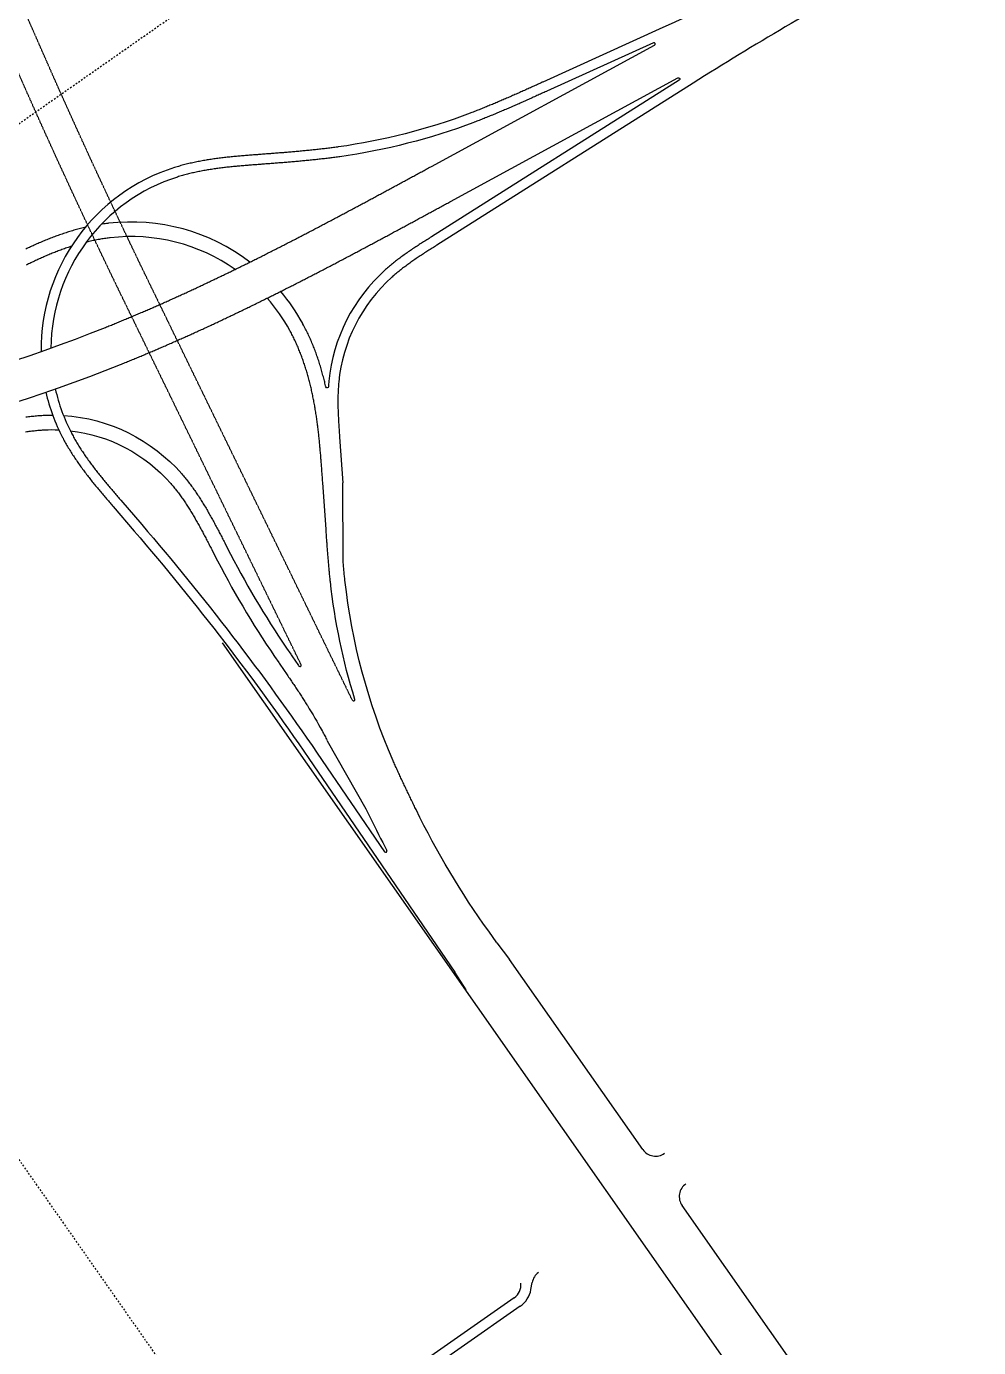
# Model space of a CAD drawing. Header units: millimetres. Extents: x 152904052 to 153933663, y 538271515 to 539240469.
# Drawn here: x 153586202 to 153593494, y 539135437 to 539145558 of the extents above; entities that cross this region are included whole.
import ezdxf

# ---------------------------------------------------------------- set-up
doc = ezdxf.new("R2010")
doc.units = ezdxf.units.MM
doc.linetypes.add('HIDDEN', pattern=[5.08, 2.54, -2.54])
doc.layers.add('BORD', color=7, linetype='Continuous')

msp = doc.modelspace()

# ---------------------------------------------------------------- linework, layer by layer
at = {"layer": 'BORD', "color": 8, "linetype": 'HIDDEN', "ltscale": 5}
for p, q in [((153496404.5, 539081976.6), (153619277.3, 539168013)), ((153565208.2, 539166776.7), (153616830.1, 539093053))]:
    msp.add_line(p, q, dxfattribs=at)
at = {"layer": 'BORD', "color": 137, "linetype": 'HIDDEN', "flags": 128}
for points in [[(153588698.6, 539140395.8), (153587154.9, 539143569, -0.0098581), (153586329.5, 539145354.2), (153581044, 539157404)], [(153588306.1, 539140667.8), (153586944.4, 539143466.6, -0.0098581), (153586115.2, 539145260.2), (153580829.7, 539157310)]]:
    msp.add_lwpolyline(points, format="xyb", dxfattribs=at)
at = {"layer": 'BORD', "color": 137, "ltscale": 10, "flags": 128}
for points in [[(153592049.1, 539146022.7, -0.0135585), (153591077, 539145549.5), (153590156.1, 539145131.7), (153590152.9, 539145130.2), (153590143.8, 539145126.1), (153590134.6, 539145122), (153590125.5, 539145117.8), (153590116.4, 539145113.7), (153590107.3, 539145109.6), (153590098.2, 539145105.5), (153590089.1, 539145101.3), (153590080.1, 539145097.2), (153590071, 539145093.1), (153590061.9, 539145089), (153590052.8, 539145084.9), (153590043.7, 539145080.8), (153590034.6, 539145076.7), (153590025.5, 539145072.6), (153590016.4, 539145068.5), (153590007.3, 539145064.4), (153589998.2, 539145060.4), (153589989.1, 539145056.3), (153589980, 539145052.2), (153589970.9, 539145048.2), (153589961.8, 539145044.2), (153589952.7, 539145040.1), (153589943.6, 539145036.1), (153589934.5, 539145032.1), (153589925.4, 539145028), (153589916.3, 539145024), (153589907.2, 539145020), (153589898.1, 539145016.1), (153589889, 539145012.1), (153589879.9, 539145008.1), (153589870.8, 539145004.2), (153589861.7, 539145000.2), (153589852.5, 539144996.3), (153589843.4, 539144992.4), (153589834.3, 539144988.5), (153589825.2, 539144984.6), (153589816, 539144980.7), (153589806.9, 539144976.8), (153589797.8, 539144973), (153589788.6, 539144969.1), (153589779.5, 539144965.3), (153589770.3, 539144961.5), (153589761.2, 539144957.6), (153589752, 539144953.9), (153589742.9, 539144950.1), (153589733.7, 539144946.3), (153589724.6, 539144942.6), (153589715.4, 539144938.8), (153589706.2, 539144935.1), (153589697, 539144931.4), (153589687.9, 539144927.8), (153589678.7, 539144924.1), (153589669.5, 539144920.4), (153589660.3, 539144916.8), (153589651.1, 539144913.2), (153589641.9, 539144909.6), (153589632.7, 539144906), (153589623.4, 539144902.5), (153589614.2, 539144899), (153589605, 539144895.4), (153589600.5, 539144893.7, -0.0557602), (153588590.5, 539144635.3), (153588583.8, 539144634.4), (153588574, 539144633.1), (153588564.2, 539144631.7), (153588554.4, 539144630.4), (153588544.6, 539144629.1), (153588534.8, 539144627.9), (153588525, 539144626.6), (153588515.2, 539144625.4), (153588505.4, 539144624.2), (153588495.6, 539144623), (153588485.8, 539144621.8), (153588475.9, 539144620.6), (153588466.1, 539144619.5), (153588456.3, 539144618.4), (153588446.4, 539144617.3), (153588436.6, 539144616.2), (153588426.8, 539144615.1), (153588416.9, 539144614), (153588407, 539144612.9), (153588397.2, 539144611.9), (153588387.3, 539144610.9), (153588377.5, 539144609.9), (153588367.6, 539144608.9), (153588357.7, 539144607.9), (153588347.9, 539144606.9), (153588338, 539144606), (153588328.1, 539144605), (153588318.2, 539144604.1), (153588308.3, 539144603.1), (153588298.4, 539144602.2), (153588288.5, 539144601.3), (153588278.6, 539144600.4), (153588268.7, 539144599.5), (153588258.8, 539144598.7), (153588248.9, 539144597.8), (153588239, 539144596.9), (153588229.1, 539144596.1), (153588219.2, 539144595.2), (153588209.3, 539144594.4), (153588199.3, 539144593.6), (153588189.4, 539144592.8), (153588179.5, 539144591.9), (153588169.6, 539144591.1), (153588159.6, 539144590.3), (153588149.7, 539144589.5), (153588139.8, 539144588.8), (153588129.8, 539144588), (153588119.9, 539144587.2), (153588109.9, 539144586.4), (153588100, 539144585.6), (153588090.1, 539144584.9), (153588080.1, 539144584.1), (153588070.2, 539144583.4), (153588060.2, 539144582.6), (153588050.2, 539144581.8), (153588040.3, 539144581.1), (153588030.3, 539144580.3), (153588020.4, 539144579.6), (153588010.4, 539144578.8), (153588000.4, 539144578.1), (153587990.5, 539144577.3), (153587988.9, 539144577.2), (153587985.4, 539144576.9), (153587980.5, 539144576.6), (153587970.5, 539144575.8), (153587960.5, 539144575.1), (153587950.5, 539144574.3), (153587940.6, 539144573.6), (153587930.5, 539144572.8), (153587920.5, 539144572), (153587910.5, 539144571.2), (153587900.5, 539144570.5), (153587890.5, 539144569.7), (153587880.4, 539144568.8), (153587870.4, 539144568), (153587860.3, 539144567.2), (153587850.3, 539144566.3), (153587840.2, 539144565.5), (153587830.2, 539144564.6), (153587820.1, 539144563.7), (153587810, 539144562.8), (153587799.9, 539144561.8), (153587789.9, 539144560.9), (153587779.8, 539144559.9), (153587769.7, 539144558.9), (153587759.6, 539144557.8), (153587749.5, 539144556.8), (153587739.4, 539144555.7), (153587729.3, 539144554.6), (153587719.2, 539144553.5), (153587709, 539144552.3), (153587698.9, 539144551.1), (153587688.8, 539144549.8), (153587678.7, 539144548.6), (153587668.6, 539144547.3), (153587658.4, 539144545.9), (153587648.3, 539144544.5), (153587638.2, 539144543.1), (153587628, 539144541.7), (153587617.9, 539144540.2), (153587607.8, 539144538.6), (153587597.6, 539144537), (153587587.5, 539144535.4), (153587577.4, 539144533.7), (153587567.2, 539144532), (153587557.1, 539144530.3), (153587547, 539144528.4), (153587536.8, 539144526.6), (153587526.7, 539144524.7), (153587516.6, 539144522.7), (153587506.5, 539144520.7), (153587496.4, 539144518.6), (153587486.3, 539144516.5), (153587476.2, 539144514.3), (153587466.1, 539144512), (153587456, 539144509.7), (153587445.9, 539144507.3), (153587435.8, 539144504.9), (153587425.7, 539144502.4), (153587415.7, 539144499.9), (153587405.6, 539144497.2), (153587395.6, 539144494.6), (153587385.6, 539144491.8), (153587375.6, 539144489), (153587365.5, 539144486.1), (153587355.6, 539144483.1), (153587345.6, 539144480.1), (153587336, 539144477.1, 0.3304416), (153586314.1, 539143067.6)], [(153591012.6, 539145414.9, 0.9646794), (153591003.7, 539145432.8), (153590187.5, 539145062.5), (153590184.3, 539145061), (153590175.2, 539145056.9), (153590166, 539145052.7), (153590156.9, 539145048.6), (153590147.8, 539145044.5), (153590138.7, 539145040.4), (153590129.6, 539145036.2), (153590120.5, 539145032.1), (153590111.4, 539145028), (153590102.3, 539145023.9), (153590093.1, 539145019.7), (153590084, 539145015.6), (153590074.9, 539145011.5), (153590065.8, 539145007.4), (153590056.7, 539145003.3), (153590047.5, 539144999.2), (153590038.4, 539144995.1), (153590029.3, 539144991), (153590020.1, 539144986.9), (153590011, 539144982.8), (153590001.8, 539144978.8), (153589992.7, 539144974.7), (153589983.5, 539144970.6), (153589974.4, 539144966.6), (153589965.2, 539144962.5), (153589956.1, 539144958.5), (153589946.9, 539144954.5), (153589937.7, 539144950.5), (153589928.6, 539144946.4), (153589919.4, 539144942.4), (153589910.2, 539144938.4), (153589901, 539144934.4), (153589891.8, 539144930.5), (153589882.6, 539144926.5), (153589873.4, 539144922.5), (153589864.2, 539144918.6), (153589855, 539144914.7), (153589845.8, 539144910.7), (153589836.5, 539144906.8), (153589827.3, 539144902.9), (153589818.1, 539144899), (153589808.8, 539144895.2), (153589799.6, 539144891.3), (153589790.3, 539144887.5), (153589781.1, 539144883.6), (153589771.8, 539144879.8), (153589762.5, 539144876), (153589753.2, 539144872.2), (153589744, 539144868.4), (153589734.7, 539144864.7), (153589725.4, 539144860.9), (153589716.1, 539144857.2), (153589706.7, 539144853.5), (153589697.4, 539144849.8), (153589688.1, 539144846.1), (153589678.8, 539144842.4), (153589669.4, 539144838.8), (153589660.1, 539144835.2), (153589650.7, 539144831.5), (153589641.3, 539144828), (153589632, 539144824.4), (153589627.4, 539144822.7, -0.0557602), (153588601, 539144560.1), (153588594.2, 539144559.1), (153588584.3, 539144557.8), (153588574.4, 539144556.4), (153588564.4, 539144555.1), (153588554.5, 539144553.8), (153588544.5, 539144552.5), (153588534.6, 539144551.2), (153588524.6, 539144550), (153588514.7, 539144548.7), (153588504.7, 539144547.5), (153588494.8, 539144546.3), (153588484.8, 539144545.2), (153588474.8, 539144544), (153588464.9, 539144542.9), (153588454.9, 539144541.7), (153588445, 539144540.6), (153588435, 539144539.5), (153588425, 539144538.4), (153588415.1, 539144537.4), (153588405.1, 539144536.3), (153588395.1, 539144535.3), (153588385.2, 539144534.3), (153588375.2, 539144533.3), (153588365.2, 539144532.3), (153588355.3, 539144531.3), (153588345.3, 539144530.3), (153588335.3, 539144529.3), (153588325.3, 539144528.4), (153588315.4, 539144527.5), (153588305.4, 539144526.5), (153588295.4, 539144525.6), (153588285.4, 539144524.7), (153588275.5, 539144523.8), (153588265.5, 539144523), (153588255.5, 539144522.1), (153588245.6, 539144521.2), (153588235.6, 539144520.4), (153588225.6, 539144519.5), (153588215.6, 539144518.7), (153588205.6, 539144517.8), (153588195.7, 539144517), (153588185.7, 539144516.2), (153588175.7, 539144515.4), (153588165.7, 539144514.6), (153588155.8, 539144513.8), (153588145.8, 539144513), (153588135.8, 539144512.2), (153588125.8, 539144511.4), (153588115.9, 539144510.6), (153588105.9, 539144509.9), (153588095.9, 539144509.1), (153588085.9, 539144508.3), (153588076, 539144507.6), (153588066, 539144506.8), (153588056, 539144506.1), (153588046, 539144505.3), (153588036.1, 539144504.5), (153588026.1, 539144503.8), (153588016.1, 539144503), (153588006.1, 539144502.3), (153587996.2, 539144501.5), (153587994.6, 539144501.4), (153587991.1, 539144501.2), (153587986.2, 539144500.8), (153587976.2, 539144500), (153587966.2, 539144499.3), (153587956.3, 539144498.5), (153587946.3, 539144497.8), (153587936.4, 539144497), (153587926.4, 539144496.3), (153587916.4, 539144495.5), (153587906.5, 539144494.7), (153587896.5, 539144493.9), (153587886.6, 539144493.1), (153587876.6, 539144492.3), (153587866.7, 539144491.5), (153587856.7, 539144490.6), (153587846.8, 539144489.8), (153587836.9, 539144488.9), (153587826.9, 539144488), (153587817, 539144487.1), (153587807.1, 539144486.2), (153587797.1, 539144485.2), (153587787.2, 539144484.3), (153587777.3, 539144483.3), (153587767.4, 539144482.2), (153587757.5, 539144481.2), (153587747.6, 539144480.1), (153587737.7, 539144479.1), (153587727.8, 539144477.9), (153587717.9, 539144476.8), (153587708, 539144475.6), (153587698.1, 539144474.4), (153587688.3, 539144473.2), (153587678.4, 539144471.9), (153587668.5, 539144470.6), (153587658.7, 539144469.3), (153587648.8, 539144467.9), (153587639, 539144466.5), (153587629.2, 539144465), (153587619.3, 539144463.5), (153587609.5, 539144462), (153587599.7, 539144460.4), (153587589.9, 539144458.8), (153587580.1, 539144457.1), (153587570.3, 539144455.4), (153587560.6, 539144453.7), (153587550.8, 539144451.9), (153587541.1, 539144450), (153587531.3, 539144448.1), (153587521.6, 539144446.2), (153587511.9, 539144444.2), (153587502.2, 539144442.1), (153587492.5, 539144440), (153587482.8, 539144437.9), (153587473.1, 539144435.7), (153587463.5, 539144433.4), (153587453.8, 539144431.1), (153587444.2, 539144428.7), (153587434.6, 539144426.3), (153587425, 539144423.8), (153587415.5, 539144421.2), (153587405.9, 539144418.6), (153587396.4, 539144415.9), (153587386.9, 539144413.2), (153587377.4, 539144410.3), (153587367.9, 539144407.5), (153587358.7, 539144404.6, 0.3252148), (153586390, 539143094.5)], [(153591191.8, 539145164, -0.9674392), (153591201.9, 539145146.7), (153589303.7, 539143946), (153589303.2, 539143945.7), (153589294.7, 539143940.4), (153589286.3, 539143935), (153589277.8, 539143929.7), (153589269.4, 539143924.3), (153589260.9, 539143918.9), (153589252.5, 539143913.6), (153589244, 539143908.2), (153589235.6, 539143902.8), (153589227.2, 539143897.4), (153589218.7, 539143891.9), (153589210.3, 539143886.5), (153589201.9, 539143881), (153589193.5, 539143875.5), (153589185.1, 539143870), (153589176.7, 539143864.5), (153589168.4, 539143859), (153589160, 539143853.4), (153589151.7, 539143847.8), (153589143.3, 539143842.2), (153589135, 539143836.5), (153589126.7, 539143830.8), (153589118.5, 539143825.1), (153589110.2, 539143819.3), (153589102, 539143813.5), (153589093.8, 539143807.7), (153589085.6, 539143801.8), (153589077.4, 539143795.9), (153589069.3, 539143790), (153589061.2, 539143784), (153589053.1, 539143778), (153589045.1, 539143771.9), (153589037.1, 539143765.8), (153589029.1, 539143759.6), (153589021.2, 539143753.4), (153589013.2, 539143747.1), (153589005.4, 539143740.8), (153588997.5, 539143734.4), (153588989.7, 539143728), (153588982, 539143721.5), (153588974.3, 539143715), (153588966.6, 539143708.4), (153588959, 539143701.7), (153588951.5, 539143695), (153588949.8, 539143693.6, 0.188157), (153588518.3, 539142840.7), (153588518.2, 539142839.9), (153588517.3, 539142829.8), (153588516.4, 539142819.8), (153588515.7, 539142809.7), (153588514.9, 539142799.6), (153588514.8, 539142797.8, -0.8665671), (153588495.1, 539142796.2), (153588493.3, 539142804), (153588491, 539142814.2), (153588488.6, 539142824.3), (153588486.2, 539142834.4), (153588483.7, 539142844.6), (153588481.2, 539142854.7), (153588478.6, 539142864.8), (153588476, 539142875), (153588473.3, 539142885.1), (153588470.6, 539142895.2), (153588467.8, 539142905.3), (153588465, 539142915.4), (153588462.1, 539142925.4), (153588459.2, 539142935.5), (153588456.2, 539142945.6), (153588453.2, 539142955.6), (153588450.1, 539142965.7), (153588447, 539142975.7), (153588443.8, 539142985.7), (153588440.5, 539142995.7), (153588437.2, 539143005.7), (153588433.9, 539143015.7), (153588430.5, 539143025.7), (153588427, 539143035.6), (153588423.4, 539143045.6), (153588419.9, 539143055.5), (153588416.2, 539143065.4), (153588412.5, 539143075.3), (153588408.7, 539143085.2), (153588404.9, 539143095), (153588401, 539143104.9), (153588397.1, 539143114.7), (153588393, 539143124.5), (153588389, 539143134.3), (153588384.8, 539143144.1), (153588380.6, 539143153.8), (153588376.4, 539143163.5), (153588372, 539143173.2), (153588367.6, 539143182.9), (153588363.2, 539143192.6), (153588358.6, 539143202.2), (153588354.1, 539143211.8), (153588349.4, 539143221.4), (153588344.7, 539143230.9), (153588339.9, 539143240.4), (153588335, 539143249.9), (153588330.1, 539143259.4), (153588325.1, 539143268.9), (153588320, 539143278.2), (153588317.7, 539143282.5, 0.0499018), (153588149.2, 539143528.3)], [(153587913.8, 539143752.8, 0.1946615), (153586830.8, 539144050.2), (153586825.5, 539144049.6), (153586815, 539144048.3), (153586804.4, 539144046.9), (153586793.9, 539144045.4), (153586783.3, 539144043.9), (153586775.8, 539144042.8)], [(153587800.5, 539143696.9, 0.1841475), (153586843.9, 539143939), (153586839, 539143938.4), (153586829.2, 539143937.2), (153586819.4, 539143935.9), (153586809.6, 539143934.5), (153586799.8, 539143933.1), (153586790, 539143931.6), (153586780.2, 539143930.1), (153586770.5, 539143928.4), (153586760.7, 539143926.8), (153586751, 539143925), (153586741.2, 539143923.2), (153586731.5, 539143921.3), (153586721.8, 539143919.3), (153586712.1, 539143917.3), (153586702.4, 539143915.3), (153586692.8, 539143913.1), (153586683.1, 539143910.9), (153586673.4, 539143908.7), (153586663.8, 539143906.4), (153586660.2, 539143905.5)], [(153588717.2, 539140403.1, -0.0469556), (153588530, 539141305), (153588529.5, 539141309.1), (153588528.5, 539141319.1), (153588527.4, 539141329.1), (153588526.3, 539141339.1), (153588525.3, 539141349), (153588524.3, 539141359), (153588523.3, 539141369), (153588522.3, 539141379), (153588521.3, 539141388.9), (153588520.4, 539141398.9), (153588519.5, 539141408.9), (153588518.6, 539141418.9), (153588517.6, 539141428.9), (153588516.8, 539141438.8), (153588515.9, 539141448.8), (153588515, 539141458.8), (153588514.2, 539141468.8), (153588513.3, 539141478.8), (153588512.5, 539141488.7), (153588511.7, 539141498.7), (153588510.9, 539141508.7), (153588510.1, 539141518.7), (153588509.3, 539141528.7), (153588508.5, 539141538.7), (153588507.8, 539141548.6), (153588507, 539141558.6), (153588506.3, 539141568.6), (153588505.5, 539141578.6), (153588504.8, 539141588.6), (153588504.1, 539141598.6), (153588503.3, 539141608.5), (153588502.6, 539141618.5), (153588501.9, 539141628.5), (153588501.2, 539141638.5), (153588500.5, 539141648.5), (153588499.8, 539141658.4), (153588499.1, 539141668.4), (153588498.4, 539141678.4), (153588497.7, 539141688.4), (153588497, 539141698.3), (153588496.6, 539141704.2), (153588471.3, 539142064.8), (153588471.1, 539142067.4), (153588470.4, 539142077.4), (153588469.7, 539142087.4), (153588469, 539142097.4), (153588468.3, 539142107.3), (153588467.6, 539142117.3), (153588466.9, 539142127.3), (153588466.2, 539142137.2), (153588465.4, 539142147.2), (153588464.7, 539142157.2), (153588464, 539142167.1), (153588463.3, 539142177.1), (153588462.5, 539142187.1), (153588461.8, 539142197), (153588461, 539142207), (153588460.3, 539142217), (153588459.5, 539142226.9), (153588458.7, 539142236.9), (153588457.9, 539142246.8), (153588457.1, 539142256.8), (153588456.3, 539142266.7), (153588455.5, 539142276.7), (153588454.6, 539142286.6), (153588453.8, 539142296.5), (153588452.9, 539142306.5), (153588452, 539142316.4), (153588451.1, 539142326.4), (153588450.2, 539142336.3), (153588449.3, 539142346.2), (153588448.4, 539142356.2), (153588447.4, 539142366.1), (153588446.4, 539142376), (153588445.4, 539142385.9), (153588444.4, 539142395.9), (153588443.4, 539142405.8), (153588442.3, 539142415.7), (153588441.3, 539142425.6), (153588440.2, 539142435.5), (153588439.1, 539142445.4), (153588437.9, 539142455.3), (153588436.8, 539142465.2), (153588435.6, 539142475.1), (153588434.4, 539142485), (153588433.1, 539142494.9), (153588431.9, 539142504.8), (153588430.6, 539142514.6), (153588429.3, 539142524.5), (153588428, 539142534.4), (153588426.6, 539142544.2), (153588425.2, 539142554.1), (153588423.8, 539142563.9), (153588422.3, 539142573.8), (153588420.8, 539142583.6), (153588419.3, 539142593.5), (153588417.8, 539142603.3), (153588416.2, 539142613.1), (153588414.6, 539142623), (153588413, 539142632.8), (153588411.3, 539142642.6), (153588409.6, 539142652.4), (153588407.9, 539142662.2), (153588406.1, 539142672), (153588404.3, 539142681.7), (153588402.4, 539142691.5), (153588400.6, 539142701.3), (153588398.6, 539142711), (153588396.7, 539142720.8), (153588394.7, 539142730.5), (153588392.7, 539142740.2), (153588390.6, 539142750), (153588388.5, 539142759.7), (153588386.3, 539142769.4), (153588384.1, 539142779.1), (153588381.9, 539142788.8), (153588379.6, 539142798.4), (153588377.3, 539142808.1), (153588375, 539142817.7), (153588372.6, 539142827.4), (153588370.1, 539142837), (153588367.6, 539142846.6), (153588365.1, 539142856.2), (153588362.5, 539142865.8), (153588359.9, 539142875.4), (153588357.2, 539142884.9), (153588354.5, 539142894.5), (153588351.7, 539142904), (153588348.9, 539142913.5), (153588346, 539142923), (153588343.1, 539142932.5), (153588340.2, 539142942), (153588337.2, 539142951.4), (153588334.1, 539142960.9), (153588331, 539142970.3), (153588327.8, 539142979.7), (153588324.6, 539142989.1), (153588321.3, 539142998.4), (153588318, 539143007.8), (153588314.6, 539143017.1), (153588311.2, 539143026.4), (153588307.7, 539143035.7), (153588304.2, 539143044.9), (153588300.6, 539143054.2), (153588297, 539143063.4), (153588293.3, 539143072.6), (153588289.5, 539143081.8), (153588285.7, 539143090.9), (153588281.9, 539143100), (153588277.9, 539143109.1), (153588273.9, 539143118.2), (153588269.9, 539143127.2), (153588265.8, 539143136.2), (153588261.7, 539143145.2), (153588257.4, 539143154.2), (153588253.2, 539143163.1), (153588248.8, 539143172), (153588244.5, 539143180.9), (153588240, 539143189.7), (153588235.5, 539143198.5), (153588230.9, 539143207.3), (153588226.3, 539143216.1), (153588221.6, 539143224.8), (153588219.4, 539143228.7, 0.0548004), (153588045.9, 539143476.7, 0.0548004)], [(153586351, 539142756.6, 0.0635404), (153586478.8, 539142409.5), (153586482.2, 539142402.9), (153586487.1, 539142393.8), (153586492.1, 539142384.6), (153586497.1, 539142375.5), (153586502.1, 539142366.4), (153586507.3, 539142357.3), (153586512.4, 539142348.3), (153586517.7, 539142339.3), (153586523, 539142330.4), (153586528.3, 539142321.5), (153586533.7, 539142312.7), (153586539.1, 539142303.8), (153586544.6, 539142295.1), (153586550.1, 539142286.3), (153586555.7, 539142277.6), (153586561.4, 539142268.9), (153586567, 539142260.3), (153586572.7, 539142251.7), (153586578.5, 539142243.1), (153586584.3, 539142234.6), (153586590.1, 539142226.1), (153586595.9, 539142217.7), (153586601.8, 539142209.2), (153586607.8, 539142200.8), (153586613.8, 539142192.5), (153586619.8, 539142184.2), (153586625.8, 539142175.9), (153586631.9, 539142167.6), (153586637.9, 539142159.4), (153586644.1, 539142151.2), (153586650.2, 539142143), (153586656.4, 539142134.8), (153586662.6, 539142126.7), (153586668.8, 539142118.6), (153586675.1, 539142110.5), (153586681.3, 539142102.5), (153586687.6, 539142094.5), (153586693.9, 539142086.5), (153586700.3, 539142078.5), (153586706.6, 539142070.6), (153586713, 539142062.7), (153586719.4, 539142054.8), (153586725.8, 539142046.9), (153586732.2, 539142039), (153586738.6, 539142031.2), (153586745.1, 539142023.4), (153586751.5, 539142015.6), (153586758, 539142007.8), (153586764.5, 539142000), (153586770.9, 539141992.3), (153586777.4, 539141984.6), (153586783.9, 539141976.8), (153586790.4, 539141969.1), (153586797, 539141961.4), (153586803.5, 539141953.8), (153586810, 539141946.1), (153586816.5, 539141938.5), (153586823, 539141930.8), (153586829.6, 539141923.2), (153586836.1, 539141915.6), (153586842.6, 539141908), (153586849.2, 539141900.3), (153586855.7, 539141892.7), (153586862.2, 539141885.2), (153586867.1, 539141879.5), (153587027.4, 539141692.8, -0.0275796), (153588365.7, 539139949.2), (153589483.7, 539138313.2)], [(153586423.3, 539142781.6, 0.0650205), (153586546.2, 539142444.7), (153586549.5, 539142438.4), (153586554.1, 539142429.6), (153586558.8, 539142420.9), (153586563.6, 539142412.2), (153586568.4, 539142403.6), (153586573.3, 539142395), (153586578.2, 539142386.4), (153586583.2, 539142377.8), (153586588.2, 539142369.3), (153586593.3, 539142360.8), (153586598.5, 539142352.4), (153586603.7, 539142343.9), (153586609, 539142335.5), (153586614.3, 539142327.1), (153586619.6, 539142318.8), (153586625, 539142310.5), (153586630.4, 539142302.2), (153586635.9, 539142293.9), (153586641.5, 539142285.7), (153586647, 539142277.5), (153586652.7, 539142269.3), (153586658.3, 539142261.1), (153586664, 539142253), (153586669.7, 539142244.9), (153586675.5, 539142236.8), (153586681.3, 539142228.7), (153586687.2, 539142220.7), (153586693, 539142212.7), (153586699, 539142204.7), (153586704.9, 539142196.7), (153586710.9, 539142188.8), (153586716.9, 539142180.8), (153586722.9, 539142172.9), (153586729, 539142165.1), (153586735.1, 539142157.2), (153586741.2, 539142149.3), (153586747.3, 539142141.5), (153586753.5, 539142133.7), (153586759.7, 539142125.9), (153586765.9, 539142118.1), (153586772.2, 539142110.4), (153586778.4, 539142102.6), (153586784.7, 539142094.9), (153586791, 539142087.2), (153586797.3, 539142079.5), (153586803.7, 539142071.8), (153586810, 539142064.1), (153586816.4, 539142056.4), (153586822.8, 539142048.8), (153586829.2, 539142041.1), (153586835.6, 539142033.5), (153586842, 539142025.8), (153586848.5, 539142018.2), (153586854.9, 539142010.6), (153586861.4, 539142003), (153586867.9, 539141995.4), (153586874.3, 539141987.8), (153586880.8, 539141980.2), (153586887.3, 539141972.6), (153586893.8, 539141965), (153586900.3, 539141957.4), (153586906.8, 539141949.8), (153586913.3, 539141942.3), (153586919.9, 539141934.7), (153586924.7, 539141929), (153587085.1, 539141742.4, -0.0275796), (153588428.4, 539139992.1), (153588945.6, 539139235.4)], [(153589805.4, 539138538.1), (153589742.2, 539138626.1, -0.0425019), (153589185.7, 539139559.3), (153589182.1, 539139566.7), (153589177.7, 539139575.7), (153589173.3, 539139584.7), (153589169, 539139593.7), (153589164.6, 539139602.6), (153589160.3, 539139611.6), (153589155.9, 539139620.6), (153589151.5, 539139629.6), (153589147.2, 539139638.5), (153589142.9, 539139647.5), (153589138.5, 539139656.4), (153589134.2, 539139665.4), (153589129.9, 539139674.4), (153589125.6, 539139683.3), (153589121.3, 539139692.3), (153589117, 539139701.2), (153589112.7, 539139710.2), (153589108.4, 539139719.1), (153589104.2, 539139728.1), (153589099.9, 539139737), (153589095.7, 539139745.9), (153589091.5, 539139754.9), (153589087.2, 539139763.8), (153589083, 539139772.8), (153589078.8, 539139781.7), (153589074.7, 539139790.7), (153589070.5, 539139799.6), (153589066.3, 539139808.6), (153589062.2, 539139817.6), (153589058.1, 539139826.5), (153589054, 539139835.5), (153589049.9, 539139844.4), (153589045.8, 539139853.4), (153589041.7, 539139862.3), (153589037.7, 539139871.3), (153589033.6, 539139880.3), (153589029.6, 539139889.3), (153589025.6, 539139898.2), (153589021.7, 539139907.2), (153589017.7, 539139916.2), (153589013.8, 539139925.2), (153589010.4, 539139932.8, -0.0750078), (153588641.3, 539141317.4), (153588640.9, 539141321.4), (153588639.8, 539141331.2), (153588638.8, 539141340.9), (153588637.7, 539141350.7), (153588636.7, 539141360.5), (153588635.7, 539141370.2), (153588634.7, 539141380), (153588633.8, 539141389.8), (153588632.8, 539141399.6), (153588631.9, 539141409.4), (153588631, 539141419.2), (153588630.1, 539141429), (153588629.2, 539141438.9), (153588628.3, 539141448.7), (153588627.5, 539141458.5), (153588627.1, 539141462.3)], [(153588288.9, 539140657.8, 0.9284133), (153588306.1, 539140667.8)], [(153588698.6, 539140395.8, 0.9292799), (153588717.2, 539140403.2)], [(153588945.6, 539139235.4, 0.9436008), (153588962.7, 539139245.7)], [(153590922.1, 539136954.8, 0.4142136), (153591089.2, 539136925.4)], [(153591252.7, 539136691.9, 0.4142136), (153591223.2, 539136524.8)]]:
    msp.add_lwpolyline(points, format="xyb", dxfattribs=at)
at = {"layer": 'BORD', "color": 137, "flags": 128}
for points in [[(153592732.2, 539145960.2, 0.0165498), (153591308.9, 539145124.5), (153589344.3, 539143881.8), (153589343.8, 539143881.5), (153589335.4, 539143876.1), (153589327, 539143870.8), (153589318.5, 539143865.5), (153589310.1, 539143860.1), (153589301.7, 539143854.8), (153589293.3, 539143849.5), (153589285, 539143844.1), (153589276.6, 539143838.8), (153589268.3, 539143833.4), (153589259.9, 539143828.1), (153589251.6, 539143822.7), (153589243.4, 539143817.3), (153589235.1, 539143811.9), (153589226.9, 539143806.5), (153589218.6, 539143801.1), (153589210.4, 539143795.7), (153589202.3, 539143790.2), (153589194.1, 539143784.8), (153589186, 539143779.3), (153589177.9, 539143773.8), (153589169.9, 539143768.2), (153589161.8, 539143762.7), (153589153.8, 539143757.1), (153589145.9, 539143751.5), (153589137.9, 539143745.8), (153589130, 539143740.2), (153589122.2, 539143734.5), (153589114.3, 539143728.7), (153589106.5, 539143723), (153589098.8, 539143717.2), (153589091.1, 539143711.4), (153589083.4, 539143705.5), (153589075.8, 539143699.6), (153589068.2, 539143693.7), (153589060.6, 539143687.7), (153589053.1, 539143681.7), (153589045.7, 539143675.6), (153589038.3, 539143669.5), (153589030.9, 539143663.4), (153589023.6, 539143657.2), (153589016.4, 539143650.9), (153589009.2, 539143644.7), (153589002, 539143638.3), (153589000.5, 539143637, 0.188157), (153588593.9, 539142833.4), (153588593.9, 539142832.8), (153588593, 539142823.1), (153588592.2, 539142813.6), (153588591.4, 539142804.1), (153588590.8, 539142794.6), (153588590.2, 539142785), (153588589.6, 539142775.4), (153588589.2, 539142765.8), (153588588.7, 539142756.2), (153588588.4, 539142746.6), (153588588.1, 539142737), (153588587.8, 539142727.3), (153588587.7, 539142717.7), (153588587.5, 539142708), (153588587.4, 539142698.3), (153588587.4, 539142688.6), (153588587.4, 539142678.9), (153588587.5, 539142669.2), (153588587.6, 539142659.5), (153588587.8, 539142649.8), (153588588, 539142640), (153588588.2, 539142630.3), (153588588.5, 539142620.5), (153588588.8, 539142610.8), (153588589.1, 539142601), (153588589.5, 539142591.2), (153588589.9, 539142581.4), (153588590.4, 539142571.6), (153588590.8, 539142561.8), (153588591.3, 539142551.9), (153588591.9, 539142542.1), (153588592.4, 539142532.3), (153588593, 539142522.4), (153588593.6, 539142512.5), (153588594.2, 539142502.7), (153588594.8, 539142492.8), (153588595.4, 539142482.9), (153588596.1, 539142473), (153588596.8, 539142463.1), (153588597.4, 539142453.1), (153588598.1, 539142443.2), (153588598.8, 539142433.3), (153588599.5, 539142423.3), (153588600.2, 539142413.3), (153588600.3, 539142411.4), (153588624.8, 539142063)], [(153582972.3, 539142417.2, 0.0834374), (153586808.8, 539143253.1), (153586816.1, 539143256), (153586825.3, 539143259.7), (153586834.4, 539143263.4), (153586843.6, 539143267.1), (153586852.7, 539143270.8), (153586861.9, 539143274.5), (153586871, 539143278.2), (153586880.2, 539143282), (153586889.3, 539143285.7), (153586898.5, 539143289.5), (153586907.6, 539143293.2), (153586916.7, 539143297), (153586925.9, 539143300.7), (153586935, 539143304.5), (153586944.1, 539143308.3), (153586953.3, 539143312.1), (153586962.4, 539143315.9), (153586971.5, 539143319.7), (153586980.6, 539143323.5), (153586989.7, 539143327.3), (153586998.8, 539143331.1), (153587008, 539143334.9), (153587017.1, 539143338.8), (153587026.2, 539143342.6), (153587035.3, 539143346.5), (153587044.4, 539143350.3), (153587053.5, 539143354.2), (153587062.6, 539143358.1), (153587071.6, 539143362), (153587080.7, 539143365.8), (153587089.8, 539143369.7), (153587098.9, 539143373.6), (153587108, 539143377.5), (153587117.1, 539143381.5), (153587126.1, 539143385.4), (153587135.2, 539143389.3), (153587144.3, 539143393.2), (153587153.4, 539143397.2), (153587162.4, 539143401.1), (153587171.5, 539143405.1), (153587180.6, 539143409.1), (153587189.6, 539143413), (153587198.7, 539143417), (153587207.7, 539143421), (153587216.8, 539143425), (153587225.8, 539143429), (153587234.9, 539143433), (153587243.9, 539143437), (153587253, 539143441), (153587262, 539143445), (153587271, 539143449), (153587280.1, 539143453.1), (153587289.1, 539143457.1), (153587298.1, 539143461.2), (153587307.2, 539143465.2), (153587316.2, 539143469.3), (153587325.2, 539143473.3), (153587334.2, 539143477.4), (153587343.3, 539143481.5), (153587352.3, 539143485.6), (153587361.3, 539143489.7), (153587370.3, 539143493.8), (153587379.3, 539143497.9), (153587388.3, 539143502), (153587397.3, 539143506.1), (153587406.3, 539143510.2), (153587415.3, 539143514.3), (153587424.3, 539143518.5), (153587433.3, 539143522.6), (153587442.3, 539143526.7), (153587451.3, 539143530.9), (153587460.3, 539143535), (153587469.3, 539143539.2), (153587478.3, 539143543.4), (153587487.3, 539143547.5), (153587496.3, 539143551.7), (153587505.2, 539143555.9), (153587514.2, 539143560.1), (153587523.2, 539143564.3), (153587532.2, 539143568.5), (153587541.1, 539143572.7), (153587550.1, 539143576.9), (153587559.1, 539143581.1), (153587568.1, 539143585.3), (153587577, 539143589.6), (153587586, 539143593.8), (153587594.9, 539143598), (153587603.9, 539143602.3), (153587612.9, 539143606.5), (153587621.8, 539143610.8), (153587630.8, 539143615), (153587639.7, 539143619.3), (153587648.7, 539143623.6), (153587657.6, 539143627.9), (153587666.5, 539143632.1), (153587675.5, 539143636.4), (153587684.4, 539143640.7), (153587693.4, 539143645), (153587702.3, 539143649.3), (153587711.2, 539143653.6), (153587720.2, 539143657.9), (153587729.1, 539143662.2), (153587738, 539143666.6), (153587746.9, 539143670.9), (153587755.9, 539143675.2), (153587764.8, 539143679.6), (153587773.7, 539143683.9), (153587782.6, 539143688.2), (153587791.6, 539143692.6), (153587800.5, 539143696.9), (153587809.4, 539143701.3), (153587818.3, 539143705.7), (153587827.2, 539143710), (153587836.1, 539143714.4), (153587845, 539143718.8), (153587853.9, 539143723.2), (153587862.8, 539143727.6), (153587871.7, 539143731.9), (153587880.6, 539143736.3), (153587889.5, 539143740.7), (153587898.4, 539143745.1), (153587907.3, 539143749.6), (153587916.2, 539143754), (153587925.1, 539143758.4), (153587934, 539143762.8), (153587942.9, 539143767.2), (153587951.8, 539143771.7), (153587960.6, 539143776.1), (153587969.5, 539143780.5), (153587978.4, 539143785), (153587987.3, 539143789.4), (153587996.2, 539143793.9), (153588005, 539143798.3), (153588013.9, 539143802.8), (153588022.8, 539143807.3), (153588031.7, 539143811.7), (153588040.5, 539143816.2), (153588049.4, 539143820.7), (153588058.3, 539143825.2), (153588067.1, 539143829.7), (153588076, 539143834.1), (153588084.9, 539143838.6), (153588093.7, 539143843.1), (153588102.6, 539143847.6), (153588111.4, 539143852.1), (153588120.3, 539143856.6), (153588129.2, 539143861.1), (153588138, 539143865.7), (153588146.9, 539143870.2), (153588155.7, 539143874.7), (153588164.6, 539143879.2), (153588173.4, 539143883.8), (153588182.3, 539143888.3), (153588191.1, 539143892.8), (153588200, 539143897.4), (153588208.8, 539143901.9), (153588217.6, 539143906.5), (153588226.5, 539143911), (153588235.3, 539143915.6), (153588244.2, 539143920.1), (153588253, 539143924.7), (153588261.8, 539143929.2), (153588270.7, 539143933.8), (153588279.5, 539143938.4), (153588288.3, 539143943), (153588297.2, 539143947.5), (153588306, 539143952.1), (153588314.8, 539143956.7), (153588323.7, 539143961.3), (153588332.5, 539143965.9), (153588341.3, 539143970.5), (153588350.1, 539143975.1), (153588359, 539143979.7), (153588367.8, 539143984.3), (153588376.6, 539143988.9), (153588385.4, 539143993.5), (153588394.3, 539143998.1), (153588403.1, 539144002.7), (153588411.9, 539144007.3), (153588420.7, 539144011.9), (153588429.5, 539144016.6), (153588438.3, 539144021.2), (153588447.2, 539144025.8), (153588456, 539144030.5), (153588464.8, 539144035.1), (153588473.6, 539144039.7), (153588482.4, 539144044.4), (153588491.2, 539144049), (153588500, 539144053.6), (153588508.8, 539144058.3), (153588517.6, 539144062.9), (153588526.4, 539144067.6), (153588535.2, 539144072.3), (153588544, 539144076.9), (153588552.8, 539144081.6), (153588561.7, 539144086.2), (153588570.5, 539144090.9), (153588579.3, 539144095.6), (153588588.1, 539144100.2), (153588596.9, 539144104.9), (153588605.7, 539144109.6), (153588614.5, 539144114.3), (153588623.2, 539144118.9), (153588632, 539144123.6), (153588640.8, 539144128.3), (153588649.6, 539144133), (153588658.4, 539144137.7), (153588667.2, 539144142.4), (153588676, 539144147.1), (153588684.8, 539144151.7), (153588693.6, 539144156.4), (153588702.4, 539144161.1), (153588711.2, 539144165.8), (153588720, 539144170.5), (153588728.8, 539144175.2), (153588737.6, 539144180), (153588746.4, 539144184.7), (153588755.1, 539144189.4), (153588763.9, 539144194.1), (153588772.7, 539144198.8), (153588781.5, 539144203.5), (153588790.3, 539144208.2), (153588799.1, 539144212.9), (153588807.9, 539144217.7), (153588816.6, 539144222.4), (153588825.4, 539144227.1), (153588834.2, 539144231.8), (153588843, 539144236.6), (153588851.8, 539144241.3), (153588860.6, 539144246), (153588869.4, 539144250.8), (153588878.1, 539144255.5), (153588886.9, 539144260.2), (153588895.7, 539144265), (153588904.5, 539144269.7), (153588913.3, 539144274.4), (153588922.1, 539144279.2), (153588930.8, 539144283.9), (153588939.6, 539144288.7), (153588948.4, 539144293.4), (153588957.2, 539144298.1), (153588966, 539144302.9), (153588974.7, 539144307.6), (153588983.5, 539144312.4), (153588992.3, 539144317.1), (153589001.1, 539144321.9), (153589009.9, 539144326.6), (153589018.6, 539144331.4), (153589027.4, 539144336.2), (153589036.2, 539144340.9), (153589045, 539144345.7), (153589053.8, 539144350.4), (153589062.5, 539144355.2), (153589071.3, 539144359.9), (153589080.1, 539144364.7), (153589088.9, 539144369.5), (153589097.7, 539144374.2), (153589106.4, 539144379), (153589115.2, 539144383.8), (153589124, 539144388.5), (153589132.8, 539144393.3), (153589141.6, 539144398), (153589150.4, 539144402.8), (153589159.1, 539144407.6), (153589167.9, 539144412.4), (153589176.7, 539144417.1), (153589185.5, 539144421.9), (153589194.3, 539144426.7), (153589203, 539144431.4), (153589211.8, 539144436.2), (153589220.6, 539144441), (153589229.4, 539144445.7), (153589238.2, 539144450.5), (153589247, 539144455.3), (153589255.7, 539144460.1), (153589264.5, 539144464.8), (153589273.3, 539144469.6), (153589282.1, 539144474.4), (153589290.9, 539144479.2), (153589299.7, 539144483.9), (153589304.4, 539144486.5), (153591012.6, 539145414.9)], [(153582986.9, 539142111.5, 0.0834374), (153586922.6, 539142969.1), (153586930, 539142972), (153586939.4, 539142975.8), (153586948.8, 539142979.6), (153586958.2, 539142983.4), (153586967.5, 539142987.2), (153586976.9, 539142991), (153586986.3, 539142994.8), (153586995.7, 539142998.6), (153587005.1, 539143002.4), (153587014.4, 539143006.3), (153587023.8, 539143010.1), (153587033.2, 539143014), (153587042.5, 539143017.8), (153587051.9, 539143021.7), (153587061.2, 539143025.6), (153587070.6, 539143029.4), (153587079.9, 539143033.3), (153587089.2, 539143037.2), (153587098.6, 539143041.1), (153587107.9, 539143045), (153587117.2, 539143048.9), (153587126.6, 539143052.9), (153587135.9, 539143056.8), (153587145.2, 539143060.7), (153587154.5, 539143064.7), (153587163.8, 539143068.6), (153587173.2, 539143072.6), (153587182.5, 539143076.5), (153587191.8, 539143080.5), (153587201.1, 539143084.5), (153587210.4, 539143088.5), (153587219.7, 539143092.5), (153587228.9, 539143096.5), (153587238.2, 539143100.5), (153587247.5, 539143104.5), (153587256.8, 539143108.5), (153587266.1, 539143112.5), (153587275.3, 539143116.6), (153587284.6, 539143120.6), (153587293.9, 539143124.6), (153587303.1, 539143128.7), (153587312.4, 539143132.7), (153587321.7, 539143136.8), (153587330.9, 539143140.9), (153587340.2, 539143144.9), (153587349.4, 539143149), (153587358.6, 539143153.1), (153587367.9, 539143157.2), (153587377.1, 539143161.3), (153587386.4, 539143165.4), (153587395.6, 539143169.5), (153587404.8, 539143173.7), (153587414, 539143177.8), (153587423.3, 539143181.9), (153587432.5, 539143186), (153587441.7, 539143190.2), (153587450.9, 539143194.3), (153587460.1, 539143198.5), (153587469.3, 539143202.7), (153587478.5, 539143206.8), (153587487.7, 539143211), (153587496.9, 539143215.2), (153587506.1, 539143219.4), (153587515.3, 539143223.5), (153587524.5, 539143227.7), (153587533.7, 539143231.9), (153587542.8, 539143236.1), (153587552, 539143240.4), (153587561.2, 539143244.6), (153587570.4, 539143248.8), (153587579.5, 539143253), (153587588.7, 539143257.3), (153587597.8, 539143261.5), (153587607, 539143265.8), (153587616.2, 539143270), (153587625.3, 539143274.3), (153587634.5, 539143278.5), (153587643.6, 539143282.8), (153587652.8, 539143287.1), (153587661.9, 539143291.3), (153587671, 539143295.6), (153587680.2, 539143299.9), (153587689.3, 539143304.2), (153587698.4, 539143308.5), (153587707.5, 539143312.8), (153587716.7, 539143317.1), (153587725.8, 539143321.4), (153587734.9, 539143325.7), (153587744, 539143330.1), (153587753.1, 539143334.4), (153587762.2, 539143338.7), (153587771.3, 539143343.1), (153587780.4, 539143347.4), (153587789.5, 539143351.8), (153587798.6, 539143356.1), (153587807.7, 539143360.5), (153587816.8, 539143364.8), (153587825.9, 539143369.2), (153587835, 539143373.6), (153587844.1, 539143378), (153587853.2, 539143382.3), (153587862.2, 539143386.7), (153587871.3, 539143391.1), (153587880.4, 539143395.5), (153587889.5, 539143399.9), (153587898.5, 539143404.3), (153587907.6, 539143408.7), (153587916.6, 539143413.1), (153587925.7, 539143417.6), (153587934.8, 539143422), (153587943.8, 539143426.4), (153587952.9, 539143430.8), (153587961.9, 539143435.3), (153587971, 539143439.7), (153587980, 539143444.2), (153587989, 539143448.6), (153587998.1, 539143453.1), (153588007.1, 539143457.5), (153588016.1, 539143462), (153588025.2, 539143466.5), (153588034.2, 539143470.9), (153588043.2, 539143475.4), (153588052.2, 539143479.9), (153588061.3, 539143484.4), (153588070.3, 539143488.8), (153588079.3, 539143493.3), (153588088.3, 539143497.8), (153588097.3, 539143502.3), (153588106.3, 539143506.8), (153588115.3, 539143511.3), (153588124.3, 539143515.8), (153588133.3, 539143520.4), (153588142.3, 539143524.9), (153588151.3, 539143529.4), (153588160.3, 539143533.9), (153588169.3, 539143538.4), (153588178.3, 539143543), (153588187.3, 539143547.5), (153588196.3, 539143552), (153588205.2, 539143556.6), (153588214.2, 539143561.1), (153588223.2, 539143565.7), (153588232.2, 539143570.2), (153588241.1, 539143574.8), (153588250.1, 539143579.4), (153588259.1, 539143583.9), (153588268.1, 539143588.5), (153588277, 539143593.1), (153588286, 539143597.6), (153588294.9, 539143602.2), (153588303.9, 539143606.8), (153588312.8, 539143611.4), (153588321.8, 539143616), (153588330.7, 539143620.5), (153588339.7, 539143625.1), (153588348.6, 539143629.7), (153588357.6, 539143634.3), (153588366.5, 539143638.9), (153588375.5, 539143643.5), (153588384.4, 539143648.1), (153588393.3, 539143652.8), (153588402.3, 539143657.4), (153588411.2, 539143662), (153588420.1, 539143666.6), (153588429.1, 539143671.2), (153588438, 539143675.9), (153588446.9, 539143680.5), (153588455.8, 539143685.1), (153588464.7, 539143689.8), (153588473.7, 539143694.4), (153588482.6, 539143699), (153588491.5, 539143703.7), (153588500.4, 539143708.3), (153588509.3, 539143713), (153588518.2, 539143717.6), (153588527.1, 539143722.3), (153588536, 539143726.9), (153588544.9, 539143731.6), (153588553.8, 539143736.2), (153588562.7, 539143740.9), (153588571.6, 539143745.6), (153588580.5, 539143750.2), (153588589.4, 539143754.9), (153588598.3, 539143759.6), (153588607.2, 539143764.2), (153588616.1, 539143768.9), (153588625, 539143773.6), (153588633.9, 539143778.3), (153588642.7, 539143783), (153588651.6, 539143787.7), (153588660.5, 539143792.3), (153588669.4, 539143797), (153588678.3, 539143801.7), (153588687.1, 539143806.4), (153588696, 539143811.1), (153588704.9, 539143815.8), (153588713.7, 539143820.5), (153588722.6, 539143825.2), (153588731.5, 539143829.9), (153588740.3, 539143834.6), (153588749.2, 539143839.3), (153588758.1, 539143844.1), (153588766.9, 539143848.8), (153588775.8, 539143853.5), (153588784.6, 539143858.2), (153588793.5, 539143862.9), (153588802.4, 539143867.6), (153588811.2, 539143872.4), (153588820.1, 539143877.1), (153588828.9, 539143881.8), (153588837.8, 539143886.5), (153588846.6, 539143891.3), (153588855.5, 539143896), (153588864.3, 539143900.7), (153588873.1, 539143905.4), (153588882, 539143910.2), (153588890.8, 539143914.9), (153588899.7, 539143919.7), (153588908.5, 539143924.4), (153588917.3, 539143929.1), (153588926.2, 539143933.9), (153588935, 539143938.6), (153588943.8, 539143943.4), (153588952.7, 539143948.1), (153588961.5, 539143952.8), (153588970.3, 539143957.6), (153588979.2, 539143962.3), (153588988, 539143967.1), (153588996.8, 539143971.8), (153589005.6, 539143976.6), (153589014.5, 539143981.4), (153589023.3, 539143986.1), (153589032.1, 539143990.9), (153589040.9, 539143995.6), (153589049.8, 539144000.4), (153589058.6, 539144005.1), (153589067.4, 539144009.9), (153589076.2, 539144014.7), (153589085, 539144019.4), (153589093.8, 539144024.2), (153589102.7, 539144028.9), (153589111.5, 539144033.7), (153589120.3, 539144038.5), (153589129.1, 539144043.2), (153589137.9, 539144048), (153589146.7, 539144052.8), (153589155.5, 539144057.5), (153589164.3, 539144062.3), (153589173.1, 539144067.1), (153589181.9, 539144071.8), (153589190.7, 539144076.6), (153589199.5, 539144081.4), (153589208.4, 539144086.2), (153589217.2, 539144090.9), (153589226, 539144095.7), (153589234.8, 539144100.5), (153589243.6, 539144105.2), (153589252.4, 539144110), (153589261.2, 539144114.8), (153589270, 539144119.6), (153589278.8, 539144124.3), (153589287.5, 539144129.1), (153589296.3, 539144133.9), (153589305.1, 539144138.7), (153589313.9, 539144143.4), (153589322.7, 539144148.2), (153589331.5, 539144153), (153589340.3, 539144157.8), (153589349.1, 539144162.5), (153589357.9, 539144167.3), (153589366.7, 539144172.1), (153589375.5, 539144176.9), (153589384.3, 539144181.6), (153589393.1, 539144186.4), (153589401.8, 539144191.2), (153589410.6, 539144196), (153589419.4, 539144200.7), (153589428.2, 539144205.5), (153589437, 539144210.3), (153589445.8, 539144215.1), (153589450.6, 539144217.7), (153591191.8, 539145164)], [(153586198.7, 539142566.3), (153586208.7, 539142567.7), (153586218.7, 539142569), (153586228.7, 539142570.3), (153586238.7, 539142571.5), (153586248.7, 539142572.7), (153586258.8, 539142573.7), (153586268.8, 539142574.8), (153586278.9, 539142575.7), (153586288.9, 539142576.6), (153586299, 539142577.4), (153586309.1, 539142578.1), (153586319.2, 539142578.8), (153586329.3, 539142579.4), (153586336.7, 539142579.8, -0.0126157), (153586403, 539142581.3, -0.0126157)], [(153586485.4, 539142578.5, -0.2000401), (153587392.1, 539142129.8), (153587398, 539142122.9), (153587404.6, 539142115.2), (153587411.1, 539142107.5), (153587417.5, 539142099.7), (153587423.9, 539142091.9), (153587430.3, 539142084), (153587436.5, 539142076.1), (153587442.7, 539142068.1), (153587448.9, 539142060.1), (153587455, 539142052.1), (153587461.1, 539142044), (153587467.1, 539142035.9), (153587473, 539142027.7), (153587478.9, 539142019.5), (153587484.8, 539142011.3), (153587490.6, 539142003), (153587496.3, 539141994.8), (153587502, 539141986.4), (153587507.7, 539141978.1), (153587513.3, 539141969.7), (153587518.9, 539141961.3), (153587524.4, 539141952.9), (153587529.9, 539141944.4), (153587535.3, 539141936), (153587540.7, 539141927.5), (153587546, 539141918.9), (153587551.4, 539141910.4), (153587556.6, 539141901.8), (153587561.9, 539141893.2), (153587567.1, 539141884.6), (153587572.3, 539141876), (153587577.4, 539141867.3), (153587582.5, 539141858.7), (153587587.6, 539141850), (153587592.6, 539141841.3), (153587597.6, 539141832.6), (153587602.6, 539141823.8), (153587607.5, 539141815.1), (153587612.4, 539141806.4), (153587617.3, 539141797.6), (153587622.2, 539141788.8), (153587627.1, 539141780), (153587631.9, 539141771.2), (153587636.7, 539141762.4), (153587641.5, 539141753.6), (153587646.2, 539141744.7), (153587651, 539141735.9), (153587655.7, 539141727.1), (153587660.4, 539141718.2), (153587665.1, 539141709.3), (153587669.8, 539141700.5), (153587674.4, 539141691.6), (153587679.1, 539141682.7), (153587683.7, 539141673.9), (153587688.3, 539141665), (153587693, 539141656.1), (153587697.6, 539141647.2), (153587702.2, 539141638.3), (153587706.8, 539141629.4), (153587711.4, 539141620.6), (153587716, 539141611.7), (153587720.6, 539141602.8), (153587722.4, 539141599.2), (153587765.6, 539141515.7, 0.0320598), (153588226.3, 539140748.5), (153588228.9, 539140744.8), (153588234.6, 539140736.6), (153588240.2, 539140728.3), (153588245.9, 539140720.1), (153588251.6, 539140711.9), (153588257.3, 539140703.6), (153588263, 539140695.4), (153588268.7, 539140687.2), (153588274.3, 539140678.9), (153588280, 539140670.7), (153588285.7, 539140662.4), (153588288.9, 539140657.8)], [(153586195.9, 539142452.6), (153586205.2, 539142454), (153586214.6, 539142455.4), (153586223.9, 539142456.7), (153586233.2, 539142458), (153586242.5, 539142459.2), (153586251.8, 539142460.3), (153586261.1, 539142461.4), (153586270.4, 539142462.4), (153586279.7, 539142463.3), (153586289, 539142464.2), (153586298.3, 539142465), (153586307.6, 539142465.7), (153586316.8, 539142466.4), (153586326.1, 539142467), (153586335.4, 539142467.5), (153586342.3, 539142467.9, -0.022371), (153586449.9, 539142468.3, -0.022371)], [(153586537.6, 539142461.4, -0.1871226), (153587307.5, 539142056.4), (153587313.1, 539142050), (153587319.1, 539142042.9), (153587325.1, 539142035.8), (153587331, 539142028.6), (153587336.9, 539142021.4), (153587342.7, 539142014.2), (153587348.5, 539142006.8), (153587354.2, 539141999.5), (153587359.9, 539141992.1), (153587365.6, 539141984.6), (153587371.2, 539141977.1), (153587376.8, 539141969.5), (153587382.4, 539141962), (153587387.9, 539141954.3), (153587393.3, 539141946.6), (153587398.7, 539141938.9), (153587404.1, 539141931.1), (153587409.5, 539141923.3), (153587414.8, 539141915.5), (153587420.1, 539141907.6), (153587425.3, 539141899.7), (153587430.5, 539141891.7), (153587435.7, 539141883.8), (153587440.9, 539141875.7), (153587446, 539141867.7), (153587451.1, 539141859.6), (153587456.1, 539141851.5), (153587461.1, 539141843.3), (153587466.1, 539141835.1), (153587471.1, 539141826.9), (153587476.1, 539141818.6), (153587481, 539141810.3), (153587485.9, 539141802), (153587490.7, 539141793.7), (153587495.6, 539141785.3), (153587500.4, 539141776.9), (153587505.2, 539141768.5), (153587510, 539141760.1), (153587514.7, 539141751.6), (153587519.5, 539141743.1), (153587524.2, 539141734.6), (153587528.9, 539141726.1), (153587533.6, 539141717.5), (153587538.3, 539141708.9), (153587542.9, 539141700.3), (153587547.6, 539141691.7), (153587552.2, 539141683.1), (153587556.8, 539141674.4), (153587561.5, 539141665.7), (153587566.1, 539141657), (153587570.7, 539141648.3), (153587575.3, 539141639.6), (153587579.8, 539141630.8), (153587584.4, 539141622), (153587589, 539141613.2), (153587593.6, 539141604.4), (153587598.2, 539141595.6), (153587602.7, 539141586.8), (153587607.3, 539141578), (153587611.9, 539141569.1), (153587616.5, 539141560.3), (153587621, 539141551.4), (153587622.9, 539141547.8), (153587666, 539141464.3, 0.0320598), (153588134.1, 539140684.8), (153588136.7, 539140681.1), (153588142.4, 539140672.9), (153588148.1, 539140664.6), (153588153.8, 539140656.4), (153588159.5, 539140648.2), (153588165.1, 539140640), (153588170.8, 539140631.8), (153588176.4, 539140623.6), (153588182.1, 539140615.4), (153588187.7, 539140607.2), (153588193.3, 539140599), (153588199, 539140590.8), (153588204.6, 539140582.6), (153588210.2, 539140574.4), (153588215.8, 539140566.2), (153588221.4, 539140558), (153588226.9, 539140549.9), (153588232.4, 539140541.7), (153588238, 539140533.5), (153588243.5, 539140525.3), (153588249, 539140517.1), (153588254.5, 539140508.9), (153588260, 539140500.7), (153588265.5, 539140492.5), (153588271, 539140484.3), (153588276.4, 539140476.1), (153588281.8, 539140467.9), (153588287.2, 539140459.7), (153588292.6, 539140451.5), (153588298, 539140443.2), (153588303.4, 539140435), (153588308.7, 539140426.8), (153588314, 539140418.5), (153588319.3, 539140410.3), (153588324.6, 539140402), (153588329.9, 539140393.8), (153588335.1, 539140385.5), (153588340.3, 539140377.2), (153588345.5, 539140369), (153588350.7, 539140360.7), (153588354.1, 539140355.2, -0.0142514), (153588465.8, 539140162.9), (153588468.3, 539140158.3), (153588472.9, 539140149.6), (153588477.6, 539140141), (153588482.2, 539140132.4), (153588486.8, 539140123.8), (153588491.3, 539140115.1), (153588495.9, 539140106.4), (153588500.4, 539140097.7), (153588505, 539140089), (153588505.9, 539140087.3)], [(153588802.3, 539139565.5), (153588837.4, 539139493.5, 0.007661), (153588962.7, 539139245.7, 0.007661)]]:
    msp.add_lwpolyline(points, format="xyb", dxfattribs=at)
at = {"layer": 'BORD', "color": 137, "ltscale": 10, "flags": 128}
for points in [[(153586652.5, 539144018.8), (153586647.7, 539144017.7), (153586637.4, 539144015.2), (153586627.1, 539144012.7), (153586616.8, 539144010.1), (153586606.6, 539144007.4), (153586596.4, 539144004.7), (153586586.2, 539144002), (153586576, 539143999.2), (153586565.9, 539143996.3), (153586555.7, 539143993.3), (153586545.6, 539143990.3), (153586535.6, 539143987.3), (153586525.5, 539143984.2), (153586515.5, 539143981.1), (153586505.4, 539143977.9), (153586495.4, 539143974.6), (153586485.5, 539143971.3), (153586475.5, 539143967.9), (153586465.6, 539143964.5), (153586455.7, 539143961.1), (153586445.8, 539143957.6), (153586436, 539143954.1), (153586426.1, 539143950.5), (153586416.3, 539143946.8), (153586406.5, 539143943.2), (153586396.8, 539143939.4), (153586387, 539143935.7), (153586377.3, 539143931.9), (153586367.6, 539143928), (153586357.9, 539143924.1), (153586348.3, 539143920.2), (153586338.6, 539143916.2), (153586329, 539143912.2), (153586319.4, 539143908.2), (153586309.9, 539143904.1), (153586300.3, 539143899.9), (153586290.8, 539143895.8), (153586281.3, 539143891.6), (153586271.8, 539143887.4), (153586262.4, 539143883.1), (153586253, 539143878.8), (153586243.5, 539143874.5), (153586234.1, 539143870.1), (153586224.8, 539143865.7), (153586215.4, 539143861.3), (153586206.1, 539143856.8), (153586196.8, 539143852.4)], [(153586545.7, 539143873.1), (153586539.8, 539143871.3), (153586530.4, 539143868.2), (153586521, 539143865.1), (153586511.6, 539143861.9), (153586502.2, 539143858.7), (153586492.8, 539143855.4), (153586483.4, 539143852.1), (153586474.1, 539143848.8), (153586464.8, 539143845.3), (153586455.5, 539143841.9), (153586446.2, 539143838.4), (153586436.9, 539143834.9), (153586427.6, 539143831.3), (153586418.4, 539143827.7), (153586409.1, 539143824), (153586399.9, 539143820.3), (153586390.7, 539143816.5), (153586381.5, 539143812.8), (153586372.4, 539143808.9), (153586363.2, 539143805.1), (153586354.1, 539143801.2), (153586345, 539143797.2), (153586335.9, 539143793.2), (153586326.8, 539143789.2), (153586317.7, 539143785.2), (153586308.6, 539143781.1), (153586299.6, 539143777), (153586290.5, 539143772.8), (153586281.5, 539143768.6), (153586272.5, 539143764.4), (153586263.5, 539143760.1), (153586254.5, 539143755.9), (153586245.6, 539143751.5), (153586236.6, 539143747.2), (153586227.7, 539143742.8), (153586218.8, 539143738.4), (153586209.9, 539143734), (153586201, 539143729.5)], [(153588627.1, 539141461.2), (153588624.8, 539142062.5)], [(153589805.4, 539138538.1), (153589901.3, 539138410)], [(153590922.1, 539136954.8), (153589902.6, 539138410.9)], [(153589570.6, 539138178.5), (153589483.8, 539138313)]]:
    msp.add_lwpolyline(points, dxfattribs=at)
at = {"layer": 'BORD', "color": 137, "ltscale": 10}
for points in [[(153592911.5, 539133398.8), (153587703.4, 539140836.9)], [(153593247.4, 539133634), (153591223.2, 539136524.8)]]:
    msp.add_lwpolyline(points, dxfattribs=at)
at = {"layer": 'BORD', "color": 137, "flags": 128}
msp.add_lwpolyline([(153588506.3, 539140086.5), (153588802.3, 539139565.5)], dxfattribs=at)
at = {"layer": 'BORD', "color": 133, "flags": 128}
for points in [[(153590124, 539136012.6, 0.1969497), (153590075.4, 539135935.7)], [(153589937.8, 539135818.7, 0.2762647), (153589988.2, 539135931.2)], [(153589983.7, 539135753.2, 0.1989124), (153590066, 539135882.3)]]:
    msp.add_lwpolyline(points, format="xyb", dxfattribs=at)
at = {"layer": 'BORD', "color": 133}
for points in [[(153590066, 539135882.3), (153590075.4, 539135935.7)], [(153589937.8, 539135818.7), (153587938.9, 539134419.1)], [(153589983.7, 539135753.2), (153588175.3, 539134486.9)]]:
    msp.add_lwpolyline(points, dxfattribs=at)

doc.saveas('drawing.dxf')
